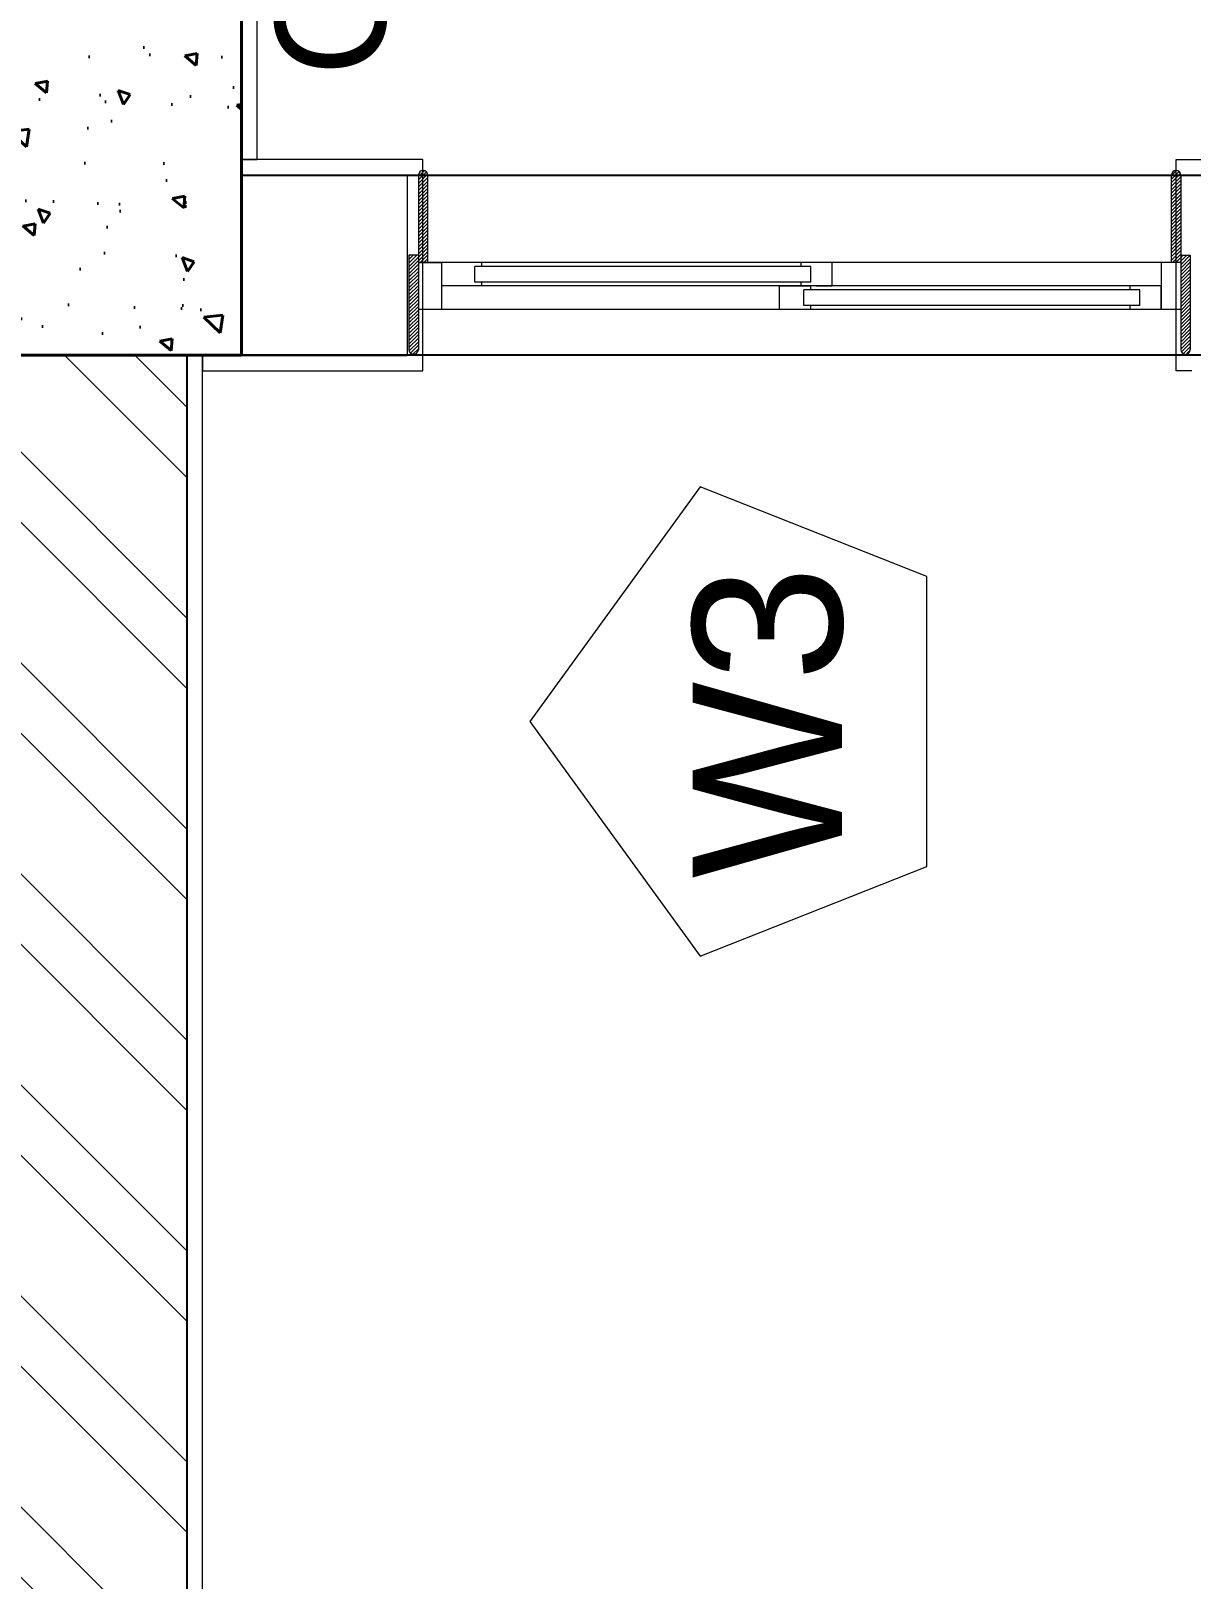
# Model space of a CAD drawing. Header units: metres. Extents: x 15463 to 32022, y 1223 to 33962.
# Drawn here: x 29493.63 to 29495.112, y 4105.988 to 4107.965 of the extents above; entities that cross this region are included whole.
import ezdxf

# ---------------------------------------------------------------- set-up
doc = ezdxf.new("R2010")
doc.units = ezdxf.units.M
doc.header["$LTSCALE"] = 0.1
doc.linetypes.add('DASHDOTX2', pattern=[50.8, 25.4, -12.7, 0, -12.7])
for name, color, linetype, lineweight in [('CENTERLINE', 251, 'DASHDOTX2', 15), ('COLUMN', 7, 'Continuous', 40), ('DOOR', 7, 'Continuous', 20), ('HATCH', 250, 'Continuous', 13), ('LEVEL', 251, 'Continuous', 13), ('PLASTER', 252, 'Continuous', 15)]:
    doc.layers.add(name, color=color, linetype=linetype, lineweight=lineweight)
doc.styles.get("Standard").update_dxf_attribs({"font": 'arial.ttf'})

msp = doc.modelspace()

# ---------------------------------------------------------------- hatches: boundary and pattern name
at = {"layer": 'COLUMN'}
h = msp.add_hatch(dxfattribs=at)
h.set_pattern_fill('AR-CONC', color=256, scale=0.001, angle=90)
h.set_pattern_definition([(140, (29512.14359, 4039.95752), (0.0159391, 0.18218467), [0.01905, -0.20955]), (85, (29512.14359, 4039.95752), (-0.19105685, -0.0352434), [0.01524, -0.1676406]), (190.45144, (29512.14492, 4039.9727), (-0.17511775, 0.14694125), [0.01619, -0.17809024]), (136.1842, (29512.0928, 4039.95752), (0.0420423, 0.27107904), [0.028575, -0.314325]), (186.63556, (29512.0963, 4039.9801), (-0.2474261, 0.2374041), [0.024285, -0.2671356]), (81.18415, (29512.0928, 4039.95752), (-0.2474261, 0.2374041), [0.02286, -0.2514597]), (111, (29512.10549, 4039.98292), (0.1022652, 0.1516144), [0.01905, -0.20955]), (56, (29512.10549, 4039.98292), (-0.18418797, 0.06180203), [0.01524, -0.16764]), (161.45145, (29512.11401, 4039.99556), (-0.08192277, 0.2134164), [0.01619, -0.17808994]), (127.5, (29512.14359, 4039.95752), (-0.08455504, 0.003088603), [0, -0.165608, 0, -0.17018, 0, -0.168275]), (97.5, (29512.14359, 4039.95752), (-0.10018057, 0.06681966), [0, -0.097028, 0, -0.161798, 0, -0.064135]), (57.5, (29512.14359, 4039.90088), (0.005728744, 0.135590595), [0, -0.0635, 0, -0.19812, 0, -0.26289]), (47.5, (29512.14359, 4039.87548), (-0.0254265, 0.14812918), [0, -0.08255, 0, -0.131572, 0, -0.18669])])
h.paths.add_polyline_path([(29493.8992, 4108.1506), (29493.5992, 4108.1506), (29493.5992, 4107.5506), (29493.8992, 4107.5506)])
at = {"layer": 'DOOR'}
h = msp.add_hatch(dxfattribs=at)
h.set_pattern_fill('ANSI31', color=256, scale=0.001, angle=180)
h.set_pattern_definition([(225, (29650.1897855, 4185.8323098), (0.00224506403, -0.00224506403), [])])
h.paths.add_polyline_path([(29495.0988, 4107.5577, 1), (29495.1108, 4107.5577), (29495.1108, 4107.6782), (29495.0988, 4107.6782)])
h.paths.add_polyline_path([(29495.0988, 4107.7804, 1), (29495.0868, 4107.7804), (29495.0868, 4107.669), (29495.0988, 4107.669)])
h.paths.add_polyline_path([(29494.1129, 4107.5577, 1), (29494.1249, 4107.5577), (29494.1249, 4107.6782), (29494.1129, 4107.6782)])
h.paths.add_polyline_path([(29494.1369, 4107.7804, 1), (29494.1249, 4107.7804), (29494.1249, 4107.669), (29494.1369, 4107.669)])
at = {"layer": 'HATCH'}
h = msp.add_hatch(dxfattribs=at)
h.set_pattern_fill('ANSI32', color=256, scale=0.02, angle=90)
h.set_pattern_definition([(135, (29569.4144, 3572.19952), (-0.13470384, -0.13470384), []), (135, (29569.4144, 3572.28933), (-0.13470384, -0.13470384), [])])
h.paths.add_polyline_path([(29493.8292, 4117.01), (29493.8292, 4118.3855), (29493.5992, 4118.3855), (29493.5992, 4116.5904), (29493.4485, 4116.5904), (29493.2377, 4116.5904), (29492.3983, 4116.5906), (29492.3983, 4116.6602), (29492.2785, 4116.6602), (29492.2785, 4116.4706), (29493.5992, 4116.4706), (29493.5992, 4115.232), (29493.8292, 4115.232), (29493.8292, 4116.78), (29494.8792, 4116.78), (29494.8792, 4114.862), (29494.5822, 4114.862), (29494.5822, 4114.712), (29494.5822, 4114.632), (29495.1576, 4114.632), (29495.1576, 4114.862), (29495.0292, 4114.862), (29495.0292, 4116.78), (29496.0292, 4116.78), (29496.0292, 4117.01)])
h.paths.add_polyline_path([(29496.0292, 4114.862), (29495.8576, 4114.862), (29495.8576, 4114.632), (29496.5058, 4114.632), (29496.5058, 4114.862)])
h.paths.add_polyline_path([(29497.7592, 4114.862), (29497.661, 4114.862), (29497.661, 4114.632), (29498.2182, 4114.632), (29498.2182, 4114.862), (29498.0592, 4114.862)])
h.paths.add_polyline_path([(29493.5992, 4110.8106), (29493.5992, 4109.2707), (29492.2785, 4109.2707), (29492.2785, 4109.0812), (29492.3983, 4109.0812), (29492.3983, 4109.1507), (29493.2377, 4109.1507), (29493.2377, 4109.1509), (29493.5992, 4109.1509), (29493.5992, 4108.1506), (29493.8292, 4108.1506), (29493.8292, 4110.8106)])
h.paths.add_polyline_path([(29493.5992, 4111.6707), (29493.5992, 4111.1106), (29493.8292, 4111.1106), (29493.8292, 4111.6707)])
h.paths.add_polyline_path([(29493.5992, 4107.5506), (29493.5992, 4106.9495), (29493.2988, 4106.9495), (29493.2988, 4106.7195), (29493.5992, 4106.7195), (29493.5992, 4106.0195), (29492.5085, 4106.0195), (29492.5085, 4106.7195), (29492.6988, 4106.7195), (29492.6988, 4106.9495), (29492.3985, 4106.9495), (29492.3985, 4108.2812), (29492.2785, 4108.2812), (29492.2785, 4104.0068), (29492.5085, 4104.0068), (29492.5085, 4105.7712), (29493.8292, 4105.7712), (29493.8292, 4107.5506)])
at = {"layer": 'LEVEL'}
h = msp.add_hatch(dxfattribs=at)
h.set_pattern_fill('ANSI31', color=256, scale=0.02, angle=90)
h.set_pattern_definition([(135, (29569.414394, 3572.19952), (-0.0449012806, -0.0449012806), [])])
h.paths.add_polyline_path([(29488.2785, 4112.7406), (29488.2785, 4109.3807), (29488.6485, 4109.3807), (29489.0485, 4109.3807), (29489.0485, 4109.9098), (29489.0769, 4109.9098), (29489.0769, 4112.0816), (29489.0643, 4112.0816), (29489.0555, 4112.0816, -1), (29489.0555, 4112.0936), (29489.0485, 4112.0957), (29489.0485, 4112.7406)])
h.paths.add_polyline_path([(29488.8582, 4110.274), (29488.8582, 4109.6478), (29488.3966, 4109.6478), (29488.3966, 4110.274)], flags=16)
h.paths.add_polyline_path([(29488.2785, 4116.3606), (29488.2785, 4113.0007), (29489.0485, 4113.0007), (29489.0485, 4113.0207), (29489.0485, 4113.6456), (29489.0555, 4113.6478, -1), (29489.0555, 4113.6598), (29489.0769, 4113.6598), (29489.0769, 4115.8315), (29489.0555, 4115.8315, -1), (29489.0555, 4115.8435), (29489.0485, 4115.8456), (29489.0485, 4116.3606)])
h.paths.add_polyline_path([(29488.8526, 4113.934), (29488.8526, 4113.3077), (29488.391, 4113.3077), (29488.391, 4113.934)], flags=16)
h.paths.add_polyline_path([(29505.0092, 4103.4068), (29505.0092, 4103.4452), (29504.6092, 4103.4452), (29504.6092, 4102.8402), (29504.6021, 4102.8381, -1), (29504.6021, 4102.8261), (29504.5808, 4102.8261), (29504.5808, 4102.7961), (29504.5808, 4101.3544), (29504.6021, 4101.3544, -1), (29504.6021, 4101.3424), (29504.6092, 4101.3402), (29504.6092, 4100.5552), (29505.3792, 4100.5552), (29505.3792, 4103.4068)])
h.paths.add_polyline_path([(29505.2472, 4101.3086), (29505.2472, 4100.6823), (29504.7856, 4100.6823), (29504.7856, 4101.3086)], flags=16)
h.paths.add_polyline_path([(29504.6092, 4112.7555), (29504.6092, 4112.7203), (29504.6092, 4112.0878), (29504.6021, 4112.0856, -1), (29504.6021, 4112.0736), (29504.5808, 4112.0736), (29504.5808, 4109.9019), (29504.6021, 4109.9019, -0.414214), (29504.6081, 4109.8959), (29504.6092, 4109.9603), (29504.6092, 4109.3652), (29505.3792, 4109.3652), (29505.3792, 4112.7555)])
h.paths.add_polyline_path([(29505.2419, 4110.1777), (29505.2419, 4109.5514), (29504.7803, 4109.5514), (29504.7803, 4110.1777)], flags=16)
h.paths.add_polyline_path([(29505.0092, 4116.3755), (29504.6092, 4116.3755), (29504.6092, 4115.8529), (29504.6021, 4115.8508, -1), (29504.6021, 4115.8388), (29504.5808, 4115.8388), (29504.5808, 4113.667), (29504.6021, 4113.667, -1), (29504.6021, 4113.655), (29504.6092, 4113.6529), (29504.6092, 4112.9852), (29505.3792, 4112.9852), (29505.3792, 4116.3755)])
h.paths.add_polyline_path([(29505.253, 4113.8679), (29505.253, 4113.2416), (29504.7914, 4113.2416), (29504.7914, 4113.8679)], flags=16)
h.paths.add_polyline_path([(29504.6092, 4125.1855), (29504.6092, 4125.1155), (29504.6092, 4124.4005), (29504.6021, 4124.3983, -1), (29504.6021, 4124.3863), (29504.5808, 4124.3863), (29504.5808, 4122.9146), (29504.5934, 4122.9146), (29504.6021, 4122.9146, -1), (29504.6021, 4122.9026), (29504.6092, 4122.9005), (29504.6092, 4122.2955), (29505.0092, 4122.2955), (29505.0092, 4122.3356), (29505.3792, 4122.3356), (29505.3792, 4125.1855)])
h.paths.add_polyline_path([(29505.2257, 4123.1029), (29505.2257, 4122.4766), (29504.7641, 4122.4766), (29504.7641, 4123.1029)], flags=16)
h.paths.add_polyline_path([(29505.1754, 4122.7839), (29505.1754, 4123.0876), (29505.0263, 4123.0876), (29505.0263, 4122.7839)], flags=8)
h.paths.add_polyline_path([(29505.1754, 4122.5044), (29505.1754, 4122.8006), (29505.0263, 4122.8006), (29505.0263, 4122.5044)], flags=8)
h.paths.add_polyline_path([(29504.9556, 4122.7858), (29504.9556, 4123.1103), (29504.8108, 4123.1103), (29504.8108, 4122.7858)], flags=24)
h.paths.add_polyline_path([(29504.9556, 4122.5498), (29504.9556, 4122.7549), (29504.8108, 4122.7549), (29504.8108, 4122.5498)], flags=8)
h.paths.add_polyline_path([(29505.1278, 4123.2047), (29505.1278, 4124.3039), (29504.8906, 4124.3039), (29504.8906, 4123.2047)], flags=24)

# ---------------------------------------------------------------- linework, layer by layer
for p, q in [((29493.8992, 4107.7806), (29499.4592, 4107.7806)), ((29493.8292, 4107.5506), (29493.8292, 4105.7712)), ((29493.8292, 4107.5506), (29494.1108, 4107.5506))]:
    msp.add_line(p, q)
at = {"color": 2, "true_color": 0xf1eb1f}
msp.add_lwpolyline([(29488.0485, 4122.3356), (29492.5085, 4122.3356), (29492.5085, 4119.9503), (29493.8292, 4119.9503), (29493.8292, 4117.01), (29498.0592, 4117.021), (29498.0592, 4114.862), (29499.8292, 4114.862), (29499.8292, 4125.4156), (29505.6092, 4125.4155), (29505.6092, 4100.3252), (29499.8292, 4100.3252), (29499.8292, 4107.5506), (29493.8292, 4107.5506), (29493.8292, 4105.7712), (29492.5085, 4105.7712), (29492.5085, 4103.4068), (29488.0485, 4103.4068), (29488.0485, 4122.3356)], dxfattribs=at)
at = {"layer": 'COLUMN'}
for p, q in [((29493.8992, 4107.5506), (29493.8992, 4108.1506)), ((29493.5992, 4107.5506), (29493.8992, 4107.5506))]:
    msp.add_line(p, q, dxfattribs=at)
at = {"layer": 'DOOR'}
for p, q in [((29494.1108, 4107.7806), (29494.1108, 4107.5506)), ((29494.1249, 4107.7804), (29494.1249, 4107.5577)), ((29494.1369, 4107.669), (29494.1369, 4107.7804)), ((29495.0868, 4107.669), (29495.0868, 4107.7804)), ((29495.0988, 4107.7804), (29495.0988, 4107.5577)), ((29494.1129, 4107.6782), (29494.1129, 4107.5577)), ((29494.1249, 4107.6782), (29494.1129, 4107.6782)), ((29494.1549, 4107.669), (29494.1249, 4107.669)), ((29494.1249, 4107.669), (29494.1549, 4107.669)), ((29494.1549, 4107.609), (29494.1549, 4107.669)), ((29495.0988, 4107.669), (29494.1549, 4107.669)), ((29494.1549, 4107.639), (29494.1549, 4107.669)), ((29494.6263, 4107.664), (29494.1969, 4107.664)), ((29494.1969, 4107.644), (29494.1969, 4107.664)), ((29494.2057, 4107.669), (29494.2057, 4107.664)), ((29494.6535, 4107.669), (29494.6135, 4107.669)), ((29494.6135, 4107.669), (29494.6135, 4107.664)), ((29494.6263, 4107.644), (29494.6263, 4107.664)), ((29494.6535, 4107.639), (29494.6535, 4107.669)), ((29495.0738, 4107.669), (29495.0738, 4107.609)), ((29495.0988, 4107.6782), (29495.1108, 4107.6782)), ((29495.0988, 4107.669), (29495.0988, 4107.579)), ((29495.1108, 4107.6782), (29495.1108, 4107.5577)), ((29494.1249, 4107.6564), (29494.1249, 4107.5664)), ((29494.6263, 4107.644), (29494.1969, 4107.644)), ((29494.2057, 4107.644), (29494.2057, 4107.639)), ((29494.6135, 4107.644), (29494.6135, 4107.639)), ((29495.0738, 4107.639), (29494.1549, 4107.639)), ((29494.5738, 4107.639), (29494.1549, 4107.639)), ((29494.586, 4107.609), (29494.586, 4107.639)), ((29494.586, 4107.639), (29494.626, 4107.639)), ((29495.0466, 4107.634), (29494.6172, 4107.634)), ((29494.6172, 4107.614), (29494.6172, 4107.634)), ((29494.626, 4107.639), (29494.626, 4107.634)), ((29494.6331, 4107.639), (29494.6531, 4107.639)), ((29495.0738, 4107.639), (29495.0338, 4107.639)), ((29495.0338, 4107.639), (29495.0338, 4107.634)), ((29495.0466, 4107.614), (29495.0466, 4107.634)), ((29495.0738, 4107.639), (29495.0538, 4107.639)), ((29495.0738, 4107.609), (29495.0738, 4107.639)), ((29495.0988, 4107.609), (29494.1249, 4107.609)), ((29495.0738, 4107.609), (29494.5738, 4107.609)), ((29495.0466, 4107.614), (29494.6172, 4107.614)), ((29494.626, 4107.614), (29494.626, 4107.609)), ((29495.0738, 4107.609), (29495.0238, 4107.609)), ((29495.0338, 4107.614), (29495.0338, 4107.609))]:
    msp.add_line(p, q, dxfattribs=at)
for centre, start, end in [((29494.1309, 4107.7804), 0, 180), ((29495.0928, 4107.7804), 0, 180), ((29494.1189, 4107.5577), 180, 0), ((29495.1048, 4107.5577), 180, 0)]:
    msp.add_arc(centre, 0.006, start, end, dxfattribs=at)
at = {"layer": 'LEVEL'}
msp.add_lwpolyline([(29494.2673, 4107.0827), (29494.4849, 4106.7831), (29494.7742, 4106.8975), (29494.7742, 4107.2679), (29494.4849, 4107.3823)], close=True, dxfattribs=at)
at = {"layer": 'PLASTER'}
for p, q in [((29493.9192, 4107.8006), (29493.9192, 4108.1506)), ((29494.1308, 4107.8006), (29493.8992, 4107.8006)), ((29493.8992, 4107.8006), (29493.9192, 4107.8006)), ((29494.1308, 4107.7806), (29494.1308, 4107.8006)), ((29495.0929, 4107.7806), (29495.0929, 4107.8006)), ((29495.0929, 4107.8006), (29499.4592, 4107.8006)), ((29494.1308, 4107.5306), (29494.1308, 4107.7806)), ((29495.0929, 4107.5306), (29495.0929, 4107.7806)), ((29493.8492, 4105.7712), (29493.8492, 4107.5506)), ((29493.8492, 4107.5506), (29493.8492, 4107.5306)), ((29493.8492, 4107.5306), (29494.1108, 4107.5306)), ((29494.1108, 4107.5306), (29494.1308, 4107.5306)), ((29495.1129, 4107.5306), (29495.0929, 4107.5306))]:
    msp.add_line(p, q, dxfattribs=at)

# ---------------------------------------------------------------- texts
at = {"layer": 'CENTERLINE', "linetype": 'ByBlock'}
msp.add_text('C16', height=0.1414, rotation=90, dxfattribs=at).set_placement((29494.0832, 4107.9069))
at = {"layer": 'LEVEL'}
msp.add_text('W3', height=0.19076, rotation=90, dxfattribs=at).set_placement((29494.666, 4106.8823))

doc.saveas('drawing.dxf')
